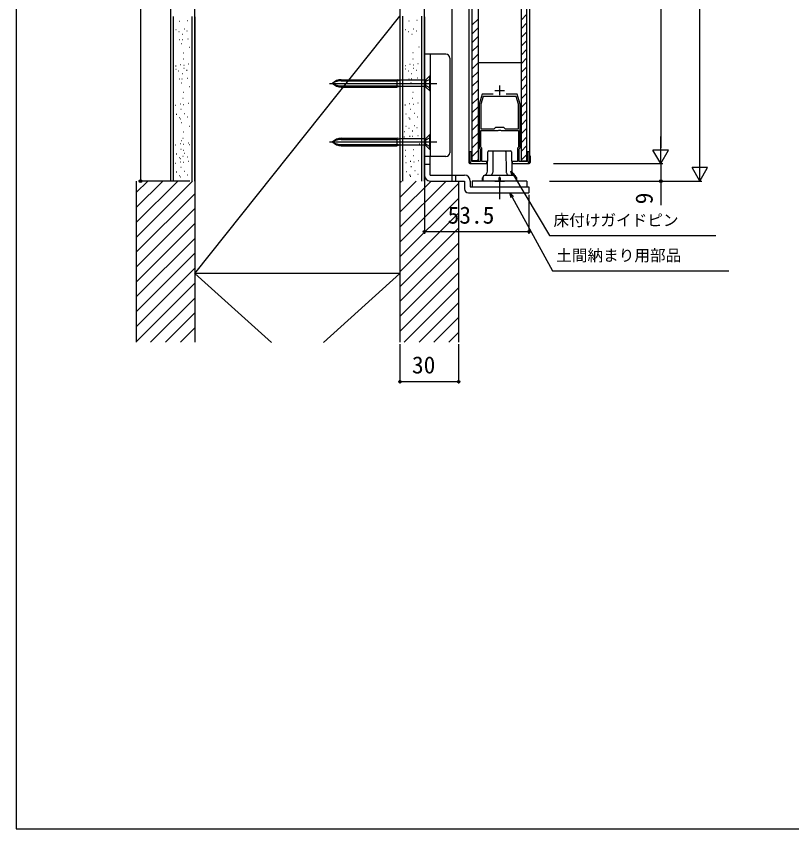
# Model space of a CAD drawing. Units: millimetres, scale not verified. Extents: x -525 to 525, y -804 to 800.
# Drawn here: x -525 to -128, y -803.5 to -387.3 of the extents above; entities that cross this region are included whole.
import ezdxf
from ezdxf.enums import TextEntityAlignment as Align

# ---------------------------------------------------------------- set-up
doc = ezdxf.new("R2010")
doc.units = ezdxf.units.MM
doc.header["$LTSCALE"] = 4
for name, color, linetype in [('0-2_YKK_11', 7, 'Continuous'), ('0-3_YKK_12', 2, 'Continuous'), ('0-4_YKK_13', 4, 'Continuous'), ('0-5_YKK_D', 6, 'Continuous'), ('0-6_YKK_ZWAK', 7, 'Continuous'), ('0-7_YSS_K', 3, 'Continuous')]:
    doc.layers.add(name, color=color, linetype=linetype)
doc.styles.add('ＭＳ ゴシック', font='')
doc.styles.get('ＭＳ ゴシック').set_extended_font_data('MS Gothic')

msp = doc.modelspace()

# ---------------------------------------------------------------- linework, layer by layer
at = {"layer": '0-2_YKK_11'}
for p, q in [((-277.581, -422.794), (-277.581, -427.794)), ((-280.081, -425.294), (-275.081, -425.294))]:
    msp.add_line(p, q, dxfattribs=at)
for points in [[(-280.963, -427.294), (-286.581, -427.294), (-288.081, -432.294), (-288.081, -454.794), (-287.581, -455.294), (-287.581, -461.694), (-291.781, -461.694), (-291.781, -456.794), (-292.881, -456.794), (-292.881, -461.294)], [(-262.281, -461.294), (-262.281, -456.794), (-263.381, -456.794), (-263.381, -461.694), (-267.581, -461.694), (-267.581, -455.294), (-267.081, -454.794), (-267.081, -432.294), (-268.581, -427.294), (-274.199, -427.294)], [(-291.381, -462.794), (-284.081, -462.794), (-284.081, -461.694), (-286.681, -461.694), (-286.681, -454.921), (-287.181, -454.421), (-287.181, -445.794), (-278.323, -445.794), (-278.045, -445.606), (-277.118, -445.606), (-276.839, -445.794), (-267.981, -445.794), (-267.981, -454.421), (-268.481, -454.921), (-268.481, -461.694), (-271.081, -461.694), (-271.081, -462.794), (-263.781, -462.794)]]:
    msp.add_lwpolyline(points, dxfattribs=at)
msp.add_lwpolyline([(-287.181, -432.426), (-287.181, -444.994), (-280.381, -444.994), (-279.581, -444.194), (-275.581, -444.194), (-274.781, -444.994), (-267.981, -444.994), (-267.981, -432.426), (-269.161, -428.494), (-277.123, -428.494), (-277.306, -428.374), (-277.856, -428.374), (-278.039, -428.494), (-286.001, -428.494)], close=True, dxfattribs=at)
for centre, start, end in [((-291.381, -461.294), 180.00001, 269.99999), ((-263.781, -461.294), 270.00001, 359.99999)]:
    msp.add_arc(centre, 1.5, start, end, dxfattribs=at)
at = {"layer": '0-3_YKK_12'}
for p, q in [((-302.083, -141.797), (-302.083, -471.794)), ((-293.081, -458.794), (-293.081, -175.794)), ((-262.081, -458.794), (-262.081, -175.794)), ((-277.581, -471.503), (-277.581, -480.923))]:
    msp.add_line(p, q, dxfattribs=at)
at = {"layer": '0-4_YKK_13'}
for p, q in [((-266.584, -389.231), (-263.584, -386.231)), ((-291.581, -391.777), (-288.581, -388.777)), ((-266.584, -393.721), (-263.584, -390.721)), ((-291.581, -396.267), (-288.581, -393.267)), ((-266.584, -398.211), (-263.584, -395.211)), ((-291.581, -400.757), (-288.581, -397.757)), ((-291.581, -405.247), (-288.581, -402.247)), ((-266.584, -402.701), (-263.584, -399.701)), ((-305.081, -406.704), (-316.081, -406.704)), ((-316.081, -468.704), (-316.081, -406.704)), ((-313.081, -406.704), (-313.081, -459.204)), ((-291.581, -409.737), (-288.581, -406.737)), ((-266.584, -407.191), (-263.584, -404.191)), ((-303.081, -408.704), (-303.081, -457.204)), ((-291.581, -414.227), (-288.581, -411.227)), ((-266.581, -411.195), (-288.581, -411.195)), ((-266.584, -411.681), (-263.584, -408.681)), ((-291.581, -418.718), (-288.581, -415.718)), ((-266.584, -416.171), (-263.584, -413.171)), ((-358.7, -419.804), (-330.081, -419.804)), ((-330.081, -423.604), (-330.081, -419.804)), ((-315.85, -420.091), (-328.481, -420.091)), ((-315.519, -420.091), (-315.519, -423.316)), ((-315.297, -420.559), (-313.081, -419.454)), ((-315.284, -419.857), (-313.331, -417.904)), ((-313.081, -417.904), (-313.331, -417.904)), ((-313.331, -425.504), (-313.331, -417.904)), ((-291.581, -423.208), (-288.581, -420.208)), ((-266.584, -420.662), (-263.584, -417.662)), ((-364.68, -421.704), (-309.644, -421.704)), ((-358.7, -420.379), (-330.081, -420.379)), ((-358.7, -423.029), (-330.081, -423.029)), ((-358.7, -423.604), (-330.081, -423.604)), ((-328.481, -423.316), (-330.081, -423.029)), ((-328.481, -423.316), (-330.081, -423.604)), ((-315.85, -423.316), (-328.481, -423.316)), ((-315.297, -420.559), (-315.906, -421.704)), ((-315.297, -422.849), (-315.906, -421.704)), ((-315.297, -422.849), (-313.081, -423.954)), ((-315.284, -423.551), (-313.331, -425.504)), ((-266.584, -425.152), (-263.584, -422.152)), ((-291.581, -427.698), (-288.581, -424.698)), ((-266.584, -429.642), (-263.584, -426.642)), ((-291.581, -432.188), (-288.581, -429.188)), ((-266.584, -434.132), (-263.584, -431.132)), ((-291.581, -436.678), (-288.581, -433.678)), ((-266.584, -438.622), (-263.584, -435.622)), ((-291.581, -441.168), (-288.581, -438.168)), ((-266.584, -443.112), (-263.584, -440.112)), ((-291.581, -445.658), (-288.581, -442.658)), ((-266.584, -447.602), (-263.584, -444.602)), ((-315.297, -450.559), (-313.081, -449.454)), ((-315.284, -449.857), (-313.331, -447.904)), ((-313.081, -447.904), (-313.331, -447.904)), ((-313.331, -455.504), (-313.331, -447.904)), ((-291.581, -450.148), (-288.581, -447.148)), ((-266.584, -452.092), (-263.584, -449.092)), ((-364.68, -451.704), (-309.644, -451.704)), ((-358.7, -449.804), (-330.081, -449.804)), ((-358.7, -450.379), (-330.081, -450.379)), ((-358.7, -453.029), (-330.081, -453.029)), ((-358.7, -453.604), (-330.081, -453.604)), ((-330.081, -453.604), (-330.081, -449.804)), ((-328.481, -453.316), (-330.081, -453.029)), ((-328.481, -453.316), (-330.081, -453.604)), ((-315.85, -450.091), (-328.481, -450.091)), ((-315.85, -453.316), (-328.481, -453.316)), ((-315.297, -450.559), (-315.906, -451.704)), ((-315.297, -452.849), (-315.906, -451.704)), ((-315.519, -450.091), (-315.519, -453.316)), ((-315.297, -452.849), (-313.081, -453.954)), ((-315.284, -453.551), (-313.331, -455.504)), ((-291.581, -454.639), (-288.581, -451.639)), ((-266.584, -456.583), (-263.584, -453.583)), ((-291.581, -459.129), (-288.581, -456.129)), ((-283.828, -466.597), (-283.593, -456.782)), ((-283.093, -456.294), (-282.87, -456.294)), ((-282.87, -456.294), (-280.559, -456.294)), ((-280.906, -466.354), (-280.837, -456.782)), ((-280.559, -456.294), (-280.282, -456.294)), ((-280.282, -456.294), (-274.88, -456.294)), ((-274.88, -456.294), (-274.603, -456.294)), ((-274.603, -456.294), (-272.292, -456.294)), ((-274.326, -456.782), (-274.256, -466.354)), ((-272.292, -456.294), (-272.069, -456.294)), ((-271.569, -456.782), (-271.334, -466.597)), ((-305.081, -459.204), (-316.081, -459.204)), ((-313.081, -468.704), (-313.081, -459.204)), ((-293.281, -458.794), (-293.281, -462.294)), ((-293.281, -458.794), (-292.881, -458.794)), ((-289.256, -461.294), (-288.581, -460.619)), ((-266.584, -461.073), (-263.584, -458.073)), ((-261.881, -458.794), (-262.281, -458.794)), ((-261.881, -458.794), (-261.881, -462.294)), ((-313.081, -463.204), (-316.081, -463.204)), ((-292.781, -462.794), (-291.381, -462.794)), ((-263.786, -462.794), (-262.381, -462.794)), ((-313.081, -468.704), (-295.581, -468.704)), ((-300.081, -468.704), (-300.081, -471.704)), ((-286.381, -471.794), (-286.381, -470.094)), ((-286.081, -471.794), (-286.046, -469.776)), ((-286.081, -469.794), (-286.046, -469.794)), ((-285.046, -468.794), (-284.037, -468.794)), ((-284.037, -468.794), (-280.081, -468.794)), ((-280.081, -468.794), (-275.081, -468.794)), ((-277.881, -471.794), (-277.881, -470.094)), ((-275.081, -468.794), (-271.125, -468.794)), ((-271.125, -468.794), (-270.116, -468.794)), ((-269.081, -469.794), (-269.116, -469.794)), ((-268.781, -471.794), (-268.781, -470.094)), ((-313.081, -471.704), (-295.581, -471.704)), ((-295.581, -471.704), (-295.581, -475.704)), ((-292.581, -471.704), (-292.581, -474.704)), ((-263.581, -471.794), (-291.581, -471.794)), ((-291.581, -471.794), (-291.581, -474.794)), ((-286.081, -471.794), (-286.381, -471.794)), ((-285.277, -471.794), (-286.081, -471.794)), ((-280.081, -471.794), (-285.277, -471.794)), ((-280.081, -471.794), (-277.881, -471.794)), ((-277.581, -471.794), (-277.881, -471.794)), ((-277.281, -471.794), (-275.081, -471.794)), ((-269.885, -471.794), (-275.081, -471.794)), ((-268.781, -471.794), (-269.081, -471.794)), ((-263.581, -471.794), (-263.581, -474.794)), ((-293.581, -477.704), (-262.581, -477.704)), ((-292.581, -474.704), (-262.581, -474.704)), ((-263.581, -474.794), (-291.581, -474.794)), ((-262.581, -474.704), (-262.581, -477.704))]:
    msp.add_line(p, q, dxfattribs=at)
for points in [[(-291.581, -177.294), (-288.581, -177.294), (-288.581, -461.294), (-291.581, -461.294)], [(-263.584, -177.294), (-266.584, -177.294), (-266.584, -461.294), (-263.584, -461.294)]]:
    msp.add_lwpolyline(points, close=True, dxfattribs=at)
for points in [[(-330.081, -420.379), (-328.481, -420.091), (-330.081, -419.804)], [(-313.331, -425.504), (-313.081, -425.504), (-313.081, -417.904)], [(-313.331, -455.504), (-313.081, -455.504), (-313.081, -447.904)], [(-330.081, -450.379), (-328.481, -450.091), (-330.081, -449.804)], [(-280.837, -456.782), (-280.83, -456.686), (-280.814, -456.594), (-280.788, -456.51), (-280.753, -456.436), (-280.711, -456.376), (-280.664, -456.331), (-280.613, -456.303), (-280.559, -456.294)], [(-274.326, -456.782), (-274.332, -456.686), (-274.349, -456.594), (-274.375, -456.51), (-274.409, -456.436), (-274.451, -456.376), (-274.498, -456.331), (-274.55, -456.303), (-274.603, -456.294)], [(-282.292, -468.794), (-282.114, -468.773), (-281.939, -468.711), (-281.769, -468.609), (-281.609, -468.469), (-281.459, -468.292), (-281.324, -468.083), (-281.204, -467.843), (-281.103, -467.578), (-281.021, -467.292), (-280.96, -466.989), (-280.922, -466.675), (-280.906, -466.354)], [(-277.281, -470.094), (-277.281, -471.794), (-277.581, -471.794)], [(-274.256, -466.354), (-274.24, -466.675), (-274.202, -466.989), (-274.141, -467.292), (-274.06, -467.578), (-273.958, -467.843), (-273.839, -468.083), (-273.703, -468.292), (-273.554, -468.469), (-273.393, -468.609), (-273.223, -468.711), (-273.048, -468.773), (-272.87, -468.794)], [(-269.116, -469.776), (-269.081, -471.794), (-269.885, -471.794)]]:
    msp.add_lwpolyline(points, dxfattribs=at)
for centre, radius, start, end in [((-305.081, -408.704), 2, 0, 90), ((-358.7, -425.804), 6, 90, 136.89533), ((-315.85, -419.291), 0.8, 270, 315), ((-358.7, -428.283), 7.904, 90, 123.6577), ((-358.7, -417.604), 6, 223.10467, 270), ((-358.7, -415.125), 7.904, 236.3423, 270), ((-315.85, -424.116), 0.8, 45, 90), ((-358.7, -455.804), 6, 90, 136.89533), ((-358.7, -458.283), 7.904, 90, 123.6577), ((-358.7, -447.604), 6, 223.10467, 270), ((-358.7, -445.125), 7.904, 236.3423, 270), ((-315.85, -449.291), 0.8, 270, 315), ((-315.85, -454.116), 0.8, 45, 90), ((-305.081, -457.204), 2, 270, 0), ((-283.093, -456.794), 0.5, 90, 178.62517), ((-272.069, -456.794), 0.5, 1.37483, 90), ((-292.781, -462.294), 0.5, 180, 270), ((-262.381, -462.294), 0.5, 270, 0), ((-313.081, -468.704), 3, 180, 270), ((-295.581, -471.704), 3, 360, 90), ((-286.081, -470.094), 0.3, 90, 180), ((-285.046, -469.794), 1, 90, 179), ((-286.328, -466.537), 2.5, 291.47998, 358.62517), ((-277.581, -470.094), 0.3, 90, 180), ((-277.581, -470.094), 0.3, 0, 90), ((-268.835, -466.537), 2.5, 181.37483, 248.52002), ((-270.116, -469.794), 1, 1, 90), ((-269.081, -470.094), 0.3, 0, 90), ((-293.581, -475.704), 2, 180, 270)]:
    msp.add_arc(centre, radius, start, end, dxfattribs=at)
at = {"layer": '0-5_YKK_D'}
for p, q in [((-461.369, -141.797), (-461.369, -471.794)), ((-175.085, -463.794), (-175.085, -149.797)), ((-195.085, -183.796), (-195.085, -454.792)), ((-195.085, -462.792), (-195.085, -448.936)), ((-195.085, -462.792), (-199.085, -455.864)), ((-191.085, -455.864), (-199.085, -455.864)), ((-195.085, -462.792), (-191.085, -455.864)), ((-175.085, -471.794), (-175.085, -457.937)), ((-250.079, -462.792), (-194.085, -462.792)), ((-250.075, -462.792), (-194.085, -462.792)), ((-175.085, -471.794), (-179.085, -464.866)), ((-171.085, -464.866), (-179.085, -464.866)), ((-175.085, -471.794), (-171.085, -464.866)), ((-316.081, -469.704), (-316.081, -498.704)), ((-436.081, -471.794), (-462.369, -471.794)), ((-252.085, -471.794), (-174.085, -471.794)), ((-250.079, -471.794), (-194.085, -471.794)), ((-262.581, -478.704), (-262.581, -498.704)), ((-262.581, -497.704), (-316.081, -497.704)), ((-328.581, -555.257), (-328.581, -575.437)), ((-298.581, -555.257), (-298.581, -575.437)), ((-328.581, -574.437), (-298.581, -574.437))]:
    msp.add_line(p, q, dxfattribs=at)
for points in [[(-195.085, -462.792), (-195.085, -471.794), (-195.085, -484.162)], [(-271.108, -469.135), (-271.834, -466.597), (-269.936, -468.432)], [(-271.834, -466.597), (-270.522, -468.783), (-252.042, -499.577), (-166.947, -499.577)], [(-271.699, -480.27), (-272.319, -477.704), (-270.499, -479.616)], [(-272.319, -477.704), (-271.099, -479.943), (-250.534, -517.666), (-160.257, -517.666)]]:
    msp.add_lwpolyline(points, dxfattribs=at)
for centre in [(-461.369, -471.794), (-195.085, -471.794), (-316.081, -497.704), (-262.581, -497.704), (-328.581, -574.437), (-298.581, -574.437)]:
    msp.add_circle(centre, 0.637, dxfattribs=at)
at = {"layer": '0-6_YKK_ZWAK'}
msp.add_line((-525, 726.5), (-525, -803.5), dxfattribs=at)
msp.add_lwpolyline([(-525, -803.5), (525, -803.5), (525, 726.5)], dxfattribs=at)
at = {"layer": '0-7_YSS_K'}
for p, q in [((-446.083, -129.297), (-446.083, -471.794)), ((-328.581, -141.797), (-328.581, -471.794)), ((-446.081, -387.423), (-446.081, -471.794)), ((-444.581, -471.794), (-444.581, -387.423)), ((-441.376, -389.991), (-441.576, -389.991)), ((-437.216, -389.634), (-437.416, -389.634)), ((-435.081, -387.423), (-435.081, -471.794)), ((-433.581, -519.055), (-328.581, -387.333)), ((-327.081, -471.704), (-327.081, -387.333)), ((-323.876, -389.901), (-324.076, -389.901)), ((-319.716, -389.544), (-319.916, -389.544)), ((-317.581, -387.333), (-317.581, -471.704)), ((-443.091, -394.341), (-443.291, -394.341)), ((-441.633, -395.35), (-441.833, -395.35)), ((-438.931, -393.984), (-439.131, -393.984)), ((-437.473, -394.994), (-437.673, -394.994)), ((-325.591, -394.251), (-325.791, -394.251)), ((-324.133, -395.26), (-324.333, -395.26)), ((-321.431, -393.894), (-321.631, -393.894)), ((-319.973, -394.904), (-320.173, -394.904)), ((-441.185, -399.387), (-441.385, -399.387)), ((-439.94, -399.367), (-440.14, -399.367)), ((-439.828, -396.676), (-440.028, -396.676)), ((-437.024, -399.031), (-437.224, -399.031)), ((-322.328, -396.586), (-322.528, -396.586)), ((-440.247, -401.37), (-440.447, -401.37)), ((-436.239, -403.292), (-436.439, -403.292)), ((-318.739, -403.202), (-318.939, -403.202)), ((-439.267, -406.208), (-439.467, -406.208)), ((-321.767, -406.118), (-321.967, -406.118)), ((-439.379, -409.348), (-439.579, -409.348)), ((-436.688, -411.815), (-436.888, -411.815)), ((-321.879, -409.258), (-322.079, -409.258)), ((-319.188, -411.725), (-319.388, -411.725)), ((-443.203, -412.844), (-443.403, -412.844)), ((-443.199, -414.511), (-443.399, -414.511)), ((-441.741, -415.521), (-441.941, -415.521)), ((-440.848, -412.172), (-441.048, -412.172)), ((-439.043, -412.488), (-439.243, -412.488)), ((-439.039, -414.155), (-439.239, -414.155)), ((-437.581, -415.164), (-437.781, -415.164)), ((-325.703, -412.754), (-325.903, -412.754)), ((-325.699, -414.421), (-325.899, -414.421)), ((-324.241, -415.431), (-324.441, -415.431)), ((-323.348, -412.082), (-323.548, -412.082)), ((-321.543, -412.398), (-321.743, -412.398)), ((-321.539, -414.065), (-321.739, -414.065)), ((-320.081, -415.074), (-320.281, -415.074)), ((-441.293, -419.558), (-441.493, -419.558)), ((-440.048, -419.538), (-440.248, -419.538)), ((-439.936, -416.846), (-440.136, -416.846)), ((-437.132, -419.201), (-437.332, -419.201)), ((-323.793, -419.468), (-323.993, -419.468)), ((-322.548, -419.448), (-322.748, -419.448)), ((-322.436, -416.756), (-322.636, -416.756)), ((-319.632, -419.111), (-319.832, -419.111)), ((-440.356, -421.541), (-440.556, -421.541)), ((-436.347, -423.463), (-436.547, -423.463)), ((-322.856, -421.451), (-323.056, -421.451)), ((-318.847, -423.373), (-319.047, -423.373)), ((-439.375, -426.378), (-439.575, -426.378)), ((-321.875, -426.288), (-322.075, -426.288)), ((-440.956, -432.342), (-441.156, -432.342)), ((-439.487, -429.518), (-439.687, -429.518)), ((-439.151, -432.658), (-439.351, -432.658)), ((-436.796, -431.986), (-436.996, -431.986)), ((-323.456, -432.252), (-323.656, -432.252)), ((-321.987, -429.428), (-322.187, -429.428)), ((-321.651, -432.568), (-321.851, -432.568)), ((-319.296, -431.896), (-319.496, -431.896)), ((-443.311, -433.015), (-443.511, -433.015)), ((-440.609, -435.126), (-440.809, -435.126)), ((-325.811, -432.925), (-326.011, -432.925)), ((-323.109, -435.036), (-323.309, -435.036)), ((-442.863, -437.613), (-443.063, -437.613)), ((-441.293, -439.407), (-441.493, -439.407)), ((-440.945, -440.06), (-441.145, -440.06)), ((-438.702, -437.256), (-438.902, -437.256)), ((-437.132, -439.051), (-437.332, -439.051)), ((-325.363, -437.523), (-325.563, -437.523)), ((-323.793, -439.317), (-323.993, -439.317)), ((-323.445, -439.97), (-323.645, -439.97)), ((-321.202, -437.166), (-321.402, -437.166)), ((-319.632, -438.961), (-319.832, -438.961)), ((-444.516, -441.897), (-444.716, -441.897)), ((-440.356, -441.9), (-440.556, -441.9)), ((-436.347, -443.822), (-436.547, -443.822)), ((-327.016, -441.807), (-327.216, -441.807)), ((-325.334, -443.826), (-325.534, -443.826)), ((-323.876, -444.835), (-324.076, -444.835)), ((-321.174, -443.469), (-321.374, -443.469)), ((-319.716, -444.479), (-319.916, -444.479)), ((-439.375, -446.738), (-439.575, -446.738)), ((-326.343, -449.209), (-326.543, -449.209)), ((-326.231, -446.517), (-326.431, -446.517)), ((-323.428, -448.872), (-323.628, -448.872)), ((-322.183, -448.852), (-322.383, -448.852)), ((-322.071, -446.161), (-322.271, -446.161)), ((-319.267, -448.516), (-319.467, -448.516)), ((-443.311, -453.375), (-443.511, -453.375)), ((-440.956, -452.702), (-441.156, -452.702)), ((-440.356, -451.187), (-440.556, -451.187)), ((-439.487, -449.878), (-439.687, -449.878)), ((-439.151, -453.018), (-439.351, -453.018)), ((-436.796, -452.345), (-436.996, -452.345)), ((-436.347, -453.109), (-436.547, -453.109)), ((-318.482, -452.777), (-318.682, -452.777)), ((-440.609, -455.485), (-440.809, -455.485)), ((-439.375, -456.025), (-439.575, -456.025)), ((-438.702, -457.616), (-438.902, -457.616)), ((-325.67, -456.05), (-325.87, -456.05)), ((-321.51, -455.693), (-321.71, -455.693)), ((-442.863, -457.972), (-443.063, -457.972)), ((-441.293, -459.767), (-441.493, -459.767)), ((-440.945, -460.419), (-441.145, -460.419)), ((-439.487, -459.165), (-439.687, -459.165)), ((-437.132, -459.41), (-437.332, -459.41)), ((-436.796, -461.632), (-436.996, -461.632)), ((-325.783, -459.189), (-325.983, -459.189)), ((-323.091, -461.657), (-323.291, -461.657)), ((-321.622, -458.833), (-321.822, -458.833)), ((-318.931, -461.3), (-319.131, -461.3)), ((-444.516, -462.257), (-444.716, -462.257)), ((-443.311, -462.661), (-443.511, -462.661)), ((-440.956, -461.989), (-441.156, -461.989)), ((-440.609, -464.772), (-440.809, -464.772)), ((-439.151, -462.305), (-439.351, -462.305)), ((-326.904, -464.797), (-327.104, -464.797)), ((-325.446, -462.329), (-325.646, -462.329)), ((-322.744, -464.44), (-322.944, -464.44)), ((-321.286, -461.973), (-321.486, -461.973)), ((-442.863, -467.259), (-443.063, -467.259)), ((-441.293, -469.053), (-441.493, -469.053)), ((-440.945, -469.706), (-441.145, -469.706)), ((-438.702, -466.903), (-438.902, -466.903)), ((-437.132, -468.697), (-437.332, -468.697)), ((-324.998, -466.927), (-325.198, -466.927)), ((-323.428, -468.722), (-323.628, -468.722)), ((-323.08, -469.374), (-323.28, -469.374)), ((-320.837, -466.571), (-321.037, -466.571)), ((-319.267, -468.365), (-319.467, -468.365)), ((-463.581, -471.704), (-463.581, -554.257)), ((-463.581, -477.671), (-457.614, -471.704)), ((-463.581, -485.304), (-449.981, -471.704)), ((-463.581, -492.937), (-442.348, -471.704)), ((-463.581, -500.57), (-434.715, -471.704)), ((-444.516, -471.544), (-444.716, -471.544)), ((-433.581, -471.704), (-433.581, -554.257)), ((-433.581, -471.704), (-433.581, -554.257)), ((-328.581, -471.704), (-328.581, -554.257)), ((-328.581, -472.435), (-327.849, -471.704)), ((-328.581, -480.069), (-320.216, -471.704)), ((-328.581, -487.702), (-312.583, -471.704)), ((-328.581, -495.335), (-304.95, -471.704)), ((-328.581, -502.968), (-298.581, -472.968)), ((-298.581, -471.704), (-298.581, -554.257)), ((-463.581, -508.204), (-433.581, -478.204)), ((-328.581, -510.602), (-298.581, -480.602)), ((-463.581, -515.837), (-433.581, -485.837)), ((-328.581, -518.235), (-298.581, -488.235)), ((-463.581, -523.47), (-433.581, -493.47)), ((-328.581, -525.868), (-298.581, -495.868)), ((-463.581, -531.103), (-433.581, -501.103)), ((-328.581, -533.501), (-298.581, -503.501)), ((-463.581, -538.736), (-433.581, -508.736)), ((-328.581, -541.134), (-298.581, -511.134)), ((-463.581, -546.37), (-433.581, -516.37)), ((-328.581, -519.055), (-433.581, -519.055)), ((-433.581, -519.055), (-394.352, -554.437)), ((-367.81, -554.437), (-328.581, -519.055)), ((-328.581, -548.768), (-298.581, -518.768)), ((-463.581, -554.003), (-433.581, -524.003)), ((-326.437, -554.257), (-298.581, -526.401)), ((-456.202, -554.257), (-433.581, -531.636)), ((-318.804, -554.257), (-298.581, -534.034)), ((-448.568, -554.257), (-433.581, -539.269)), ((-311.17, -554.257), (-298.581, -541.667)), ((-440.935, -554.257), (-433.581, -546.903)), ((-303.537, -554.257), (-298.581, -549.301))]:
    msp.add_line(p, q, dxfattribs=at)
for points in [[(-433.581, -387.616), (-433.581, -471.794), (-433.581, -129.297)], [(-316.081, -387.526), (-316.081, -471.704), (-316.084, -141.797)]]:
    msp.add_lwpolyline(points, dxfattribs=at)

# ---------------------------------------------------------------- texts
at = {"layer": '0-5_YKK_D', "style": 'ＭＳ ゴシック'}
msp.add_text('9', height=8.798, rotation=90, dxfattribs=at).set_placement((-196.585, -483.617), align=Align.BOTTOM_LEFT)
for s, height, p in [('53.5', 8.798, (-304.195, -496.204)), ('床付けガイドピン', 5.865, (-249.981, -496.472)), ('土間納まり用部品', 5.865, (-248.609, -514.516)), ('30', 8.798, (-322.445, -572.937))]:
    msp.add_text(s, height=height, dxfattribs=at).set_placement(p, align=Align.BOTTOM_LEFT)

doc.saveas('drawing.dxf')
